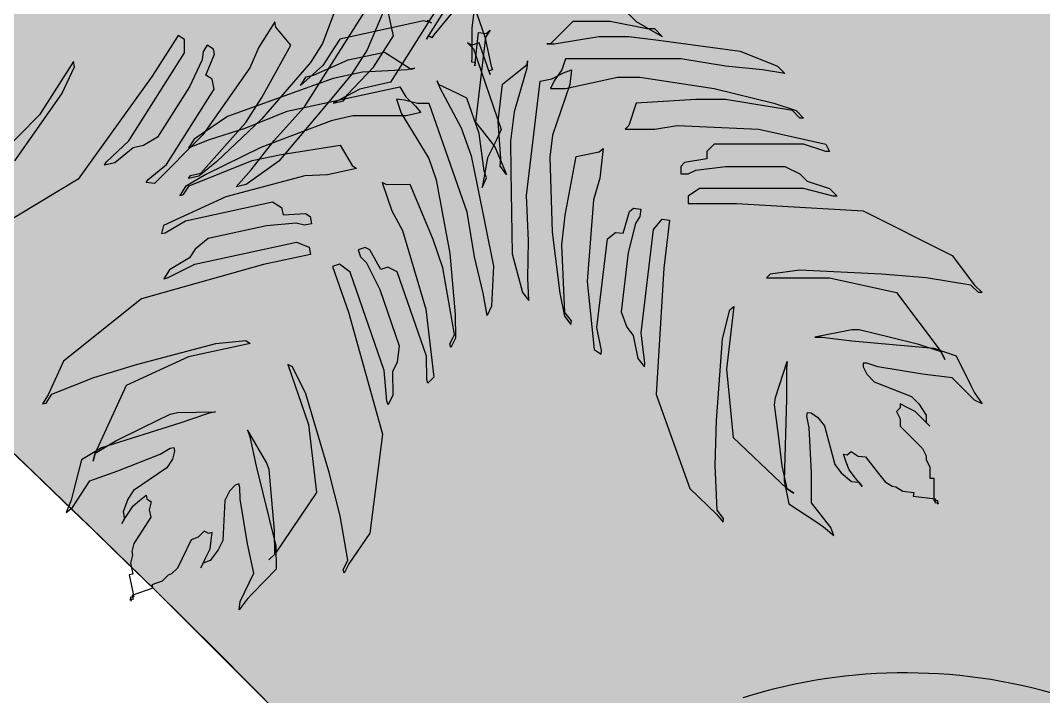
# Model space of a CAD drawing. Header units: inches. Extents: x 482566 to 494966, y -26460 to -22226.
# Drawn here: x 486374.41 to 486412.89, y -23117.08 to -23091.63 of the extents above; entities that cross this region are included whole.
import ezdxf

# ---------------------------------------------------------------- set-up
doc = ezdxf.new("R2010")
doc.units = ezdxf.units.IN
doc.header["$LTSCALE"] = 15
doc.header["$MEASUREMENT"] = 0
doc.layers.add('ARBOLES', color=7, linetype='Continuous')
doc.layers.add('Grass', color=90, linetype='Continuous')

# ---------------------------------------------------------------- blocks, each defined once
blk = doc.blocks.new('ARB-P17')
at = {"layer": 'ARBOLES'}
for p, q in [((0.05069411914340094, -0.01005463514110261), (0.03909912137797278, -0.1070714343192947)), ((-0.2728176853395894, -0.02489512096599356), (-0.3169871216778688, -0.1441491580532386)), ((0.03877612708546962, -0.03599644495838561), (0.07071824725051101, -0.1283349756772907)), ((-0.3604561557367845, -0.2954098270261909), (-0.2128954806306638, -0.06292906854233138)), ((-0.1686543324823617, -0.05944801825080503), (-0.2107939640113159, -0.1589489744698938)), ((-0.1529732007665245, -0.1009630638214105), (-0.1638943297437265, -0.05194866894046868)), ((-0.04545072488480173, -0.06400330032184343), (-0.1549312094508366, -0.2364889986477294)), ((-0.06855042061403083, -0.133506811596817), (-0.02571022733530981, -0.06601240212850712)), ((-0.00596965463057586, -0.06802155163791213), (-0.05154013015359737, -0.123262362386015)), ((0.3963055612596236, -0.05611548429516233), (0.4318353495845884, -0.09160232841040283)), ((-0.4313711260775221, -0.09258854547596229), (-0.4694512323024185, -0.1525834727962945)), ((-0.4286408438332217, -0.1048421441962262), (-0.4313711260775221, -0.09258854547596229)), ((-0.07593641781451765, -0.08991623219210965), (-0.2755695017563085, -0.1333204304185074)), ((-0.05669223521184107, -0.0948111435436374), (-0.07593641781451765, -0.08991623219210965)), ((-0.06725675193547431, -0.08802910040557776), (-0.05669223521184107, -0.0948111435436374)), ((0.2808332771929543, -0.09160232841040283), (0.2630682256937007, -0.1093457504679236)), ((0.3696580626790649, -0.09160232841040283), (0.2808332771929543, -0.09160232841040283)), ((0.4584828481651471, -0.1093457504679236), (0.3696580626790649, -0.09160232841040283)), ((0.4318353495845884, -0.09160232841040283), (0.494012793826812, -0.1270891725255581)), ((-0.3932192145678641, -0.1483662915733817), (-0.4286408438332217, -0.1048421441962262)), ((-0.1475127205928857, -0.1254703940995228), (-0.1529732007665245, -0.1009630638214105)), ((0.03909912137797278, -0.1070714343192947), (0.0394754059700233, -0.1786820049175333)), ((0.04617625177161244, -0.1973741793958084), (0.05566307491474731, -0.1179967414409759)), ((0.05566307491474731, -0.1179967414409759), (0.07328102737531594, -0.1201023573872249)), ((0.08314413511030239, -0.1123354900305458), (0.07222694006418351, -0.1289220379989047)), ((0.07328102737531594, -0.1201023573872249), (0.08314413511030239, -0.1123354900305458)), ((0.2630682256937007, -0.1093457504679236), (0.2275384373687359, -0.1448325945831641)), ((0.47624774232753, -0.1093457504679236), (0.4584828481651471, -0.1093457504679236)), ((0.494012793826812, -0.1270891725255581), (0.47624774232753, -0.1093457504679236)), ((-0.6620970500864019, -0.1249929417696478), (-0.7239773386350521, -0.2224848813170013)), ((-0.6471164801203031, -0.134501440589446), (-0.6620970500864019, -0.1249929417696478)), ((-0.6464160026855268, -0.1665081201778094), (-0.6471164801203031, -0.134501440589446)), ((-0.3169871216778688, -0.1441491580532386), (-0.3455473067402863, -0.1891455195905962)), ((-0.2755695017563085, -0.1333204304185074), (-0.2891592855699798, -0.1544330772678109)), ((-0.1951129166102419, -0.2004641528781406), (-0.1475127205928857, -0.1254703940995228)), ((-0.06379041787536721, -0.1260074622864806), (-0.06855042061403083, -0.133506811596817)), ((-0.05630013289223257, -0.1307617116963513), (-0.06379041787536721, -0.1260074622864806)), ((-0.05154013015359737, -0.123262362386015), (-0.05630013289223257, -0.1307617116963513)), ((0.02879713783462989, -0.1428364963749686), (0.04298901605054084, -0.1567249561126403)), ((0.0400851962966442, -0.148330571263898), (0.02879713783462989, -0.1428364963749686)), ((0.0568535895880018, -0.1425299804454028), (0.0400851962966442, -0.148330571263898)), ((0.07222694006418351, -0.1289220379989047), (0.04798283855083696, -0.3317754731919251)), ((0.08298807024522148, -0.2180797414669086), (0.0568535895880018, -0.1425299804454028)), ((0.07071824725051101, -0.1283349756772907), (0.08556466944571639, -0.1983906618097819)), ((0.2186558329505601, -0.1448325945831641), (0.2364208844498137, -0.1448325945831641)), ((0.2275384373687359, -0.1448325945831641), (0.2186558329505601, -0.1448325945831641)), ((0.2364208844498137, -0.1448325945831641), (0.3430105640985062, -0.1270891725255581)), ((0.3430105640985062, -0.1270891725255581), (0.4140704554220064, -0.1270891725255581)), ((0.4140704554220064, -0.1270891725255581), (0.4851303467455068, -0.1359608835543611)), ((0.4851303467455068, -0.1359608835543611), (0.6805448118802815, -0.1625760166406849)), ((-0.7796965852601545, -0.3764906978931322), (-0.6464160026855268, -0.1665081201778094)), ((-0.6021748453774762, -0.1630268893459856), (-0.6042046501870004, -0.1827799702141419)), ((-0.5926548399000069, -0.1480281907253129), (-0.6021748453774762, -0.1630268893459856)), ((-0.5960138034540705, -0.2195407663748767), (-0.5749439876896076, -0.1697902882652329)), ((-0.5776742699339081, -0.1575366895450543), (-0.5926548399000069, -0.1480281907253129)), ((-0.5749439876896076, -0.1697902882652329), (-0.5776742699339081, -0.1575366895450543)), ((-0.4694512323024185, -0.1525834727962945), (-0.4905211323818718, -0.2023340837434943)), ((-0.4618893106646737, -0.2731106612992278), (-0.3932192145678641, -0.1483662915733817)), ((-0.2891592855699798, -0.1544330772678109), (-0.3163385457076799, -0.1966583041121055)), ((-0.2555807308096405, -0.1834483481790983), (-0.1687837645296781, -0.1645769634593535)), ((-0.2107939640113159, -0.1589489744698938), (-0.2488741545512028, -0.2189440346278957)), ((-0.1687837645296781, -0.1645769634593535), (-0.1476545773373914, -0.1781410163081603)), ((0.04298901605054084, -0.1567249561126403), (0.1097771275706236, -0.3497965510907761)), ((0.6805448118802815, -0.1625760166406849), (0.7693695973663636, -0.1980627717396714)), ((-0.9118631536802012, -0.187395000979933), (-0.9927834531838187, -0.3148843377685751)), ((-0.9091328714359007, -0.1996485997001969), (-0.9118631536802012, -0.187395000979933)), ((-0.6042046501870004, -0.1827799702141419), (-0.6347944714287621, -0.2475291469444301)), ((-0.3455473067402863, -0.1891455195905962), (-0.4632185537242321, -0.3248702889182766)), ((-0.3386079954003662, -0.2196580827479693), (-0.2555807308096405, -0.1834483481790983)), ((-0.1476545773373914, -0.1781410163081603), (-0.105396510443029, -0.2052691888600577)), ((0.0394754059700233, -0.1786820049175333), (0.03842131865889087, -0.1875016855291278)), ((0.03842131865889087, -0.1875016855291278), (0.04723033908274488, -0.1885544987841285)), ((0.04723033908274488, -0.1885544987841285), (0.04617625177161244, -0.1973741793958084)), ((0.1321581930009756, -0.2255416626052238), (0.1716106239413477, -0.1944741931785358)), ((0.172664729923838, -0.1856543563418711), (0.1705565366302153, -0.2032938737902157)), ((0.1716106239413477, -0.1944741931785358), (0.172664729923838, -0.1856543563418711)), ((0.2630682256937007, -0.1803194386983193), (0.2541857786123956, -0.2069344827684745)), ((0.5384251865699525, -0.1803194386983193), (0.2630682256937007, -0.1803194386983193)), ((0.6450148662184461, -0.1980627717396714), (0.5384251865699525, -0.1803194386983193)), ((-0.9397226926778615, -0.2643977764303997), (-0.9091328714359007, -0.1996485997001969)), ((-0.4905211323818718, -0.2023340837434943), (-0.6027318148772167, -0.362566050511532)), ((-0.5810332334880002, -0.2290492651945897), (-0.5960138034540705, -0.2195407663748767)), ((-0.3163385457076799, -0.1966583041121055), (-0.3695571109720959, -0.2445449931702796)), ((-0.3559673271584245, -0.2234323463209762), (-0.3386079954003662, -0.2196580827479693)), ((-0.2488741545512028, -0.2189440346278957), (-0.2944446300740537, -0.2741848453759985)), ((-0.2220021760491022, -0.2124636190903857), (-0.2914398105711768, -0.2275607402370952)), ((-0.2576936825936968, -0.2659494128370739), (-0.1951129166102419, -0.2004641528781406)), ((-0.1140761763218734, -0.2071563206465896), (-0.2220021760491022, -0.2124636190903857)), ((-0.0967166908189938, -0.203382023646327), (-0.1140761763218734, -0.2071563206465896)), ((-0.105396510443029, -0.2052691888600577), (-0.0967166908189938, -0.203382023646327)), ((0.08846848919961303, -0.2067850466584389), (0.08008425049132484, -0.2096853566181665)), ((0.08008425049132484, -0.2096853566181665), (0.08298807024522148, -0.2180797414669086)), ((0.08556466944571639, -0.1983906618097819), (0.08846848919961303, -0.2067850466584389)), ((0.1705565366302153, -0.2032938737902157), (0.1402894107057477, -0.3070247270700577)), ((0.230111416587988, -0.2283029172347426), (0.2586466524818434, -0.2138219957762715)), ((0.2541857786123956, -0.2069344827684745), (0.2364208844498137, -0.2335496158549119)), ((0.2586466524818434, -0.2138219957762715), (0.2773187806408828, -0.2071079416745931)), ((0.2773187806408828, -0.2071079416745931), (0.2731024313961541, -0.2423866641212271)), ((0.7338396517045283, -0.2069344827684745), (0.6450148662184461, -0.1980627717396714)), ((0.7871346488656455, -0.2158061937972775), (0.7338396517045283, -0.2069344827684745)), ((0.7693695973663636, -0.1980627717396714), (0.7871346488656455, -0.2158061937972775)), ((-0.7239773386350521, -0.2224848813170013), (-0.9007985919232055, -0.4679551889121001)), ((-0.5755727533143613, -0.2535565954727019), (-0.5810332334880002, -0.2290492651945897)), ((-0.3695571109720959, -0.2445449931702796), (-0.3559673271584245, -0.2234323463209762)), ((-0.2914398105711768, -0.2275607402370952), (-0.3589925942484626, -0.251327036308254)), ((-0.1794318692093668, -0.2419793312863021), (-0.228433020096503, -0.2529597308881648)), ((-0.1549312094508366, -0.2364889986477294), (-0.1794318692093668, -0.2419793312863021)), ((-0.04310269824225088, -0.233500748564353), (-0.03729500729829738, -0.2502896669533072)), ((-0.04019882705219402, -0.2418952821046503), (-0.04310269824225088, -0.233500748564353)), ((0.004953406796232684, -0.2638715816605384), (-0.04019882705219402, -0.2418952821046503)), ((0.1018910484055198, -0.3292726721101644), (0.1124319588596165, -0.2410755535436522)), ((0.1124319588596165, -0.2410755535436522), (0.1321581930009756, -0.2255416626052238)), ((0.169953519047283, -0.5073753611813174), (0.202630356392234, -0.2339641686450591)), ((0.202630356392234, -0.2339641686450591), (0.230111416587988, -0.2283029172347426)), ((0.2364208844498137, -0.2335496158549119), (0.2275384373687359, -0.251293037912518)), ((0.2731024313961541, -0.2423866641212271), (0.2319180917543804, -0.3627042215944982)), ((0.2630682256937007, -0.251293037912518), (0.3874229568414478, -0.2246779048261089)), ((0.3874229568414478, -0.2246779048261089), (0.4407179540025652, -0.2246779048261089)), ((0.4407179540025652, -0.2246779048261089), (0.618367524974758, -0.251293037912518)), ((-1.051933459488197, -0.4246298760361071), (-0.9397226926778615, -0.2643977764303997)), ((-0.6347944714287621, -0.2475291469444301), (-0.7109548525087348, -0.3675192672603771)), ((-0.6898132406190314, -0.4335416431090095), (-0.5755727533143613, -0.2535565954727019)), ((-0.3589925942484626, -0.251327036308254), (-0.5442913060323917, -0.3188515940944967)), ((-0.4016464890442251, -0.3059957350773459), (-0.1325757705805302, -0.2474944157043524)), ((-0.228433020096503, -0.2529597308881648), (-0.2917143478297533, -0.2864384440961771)), ((-0.2672136880711946, -0.2809481114577181), (-0.2576936825936968, -0.2659494128370739)), ((-0.1325757705805302, -0.2474944157043524), (-0.1182415710795794, -0.2716147217073512)), ((-0.03729500729829738, -0.2502896669533072), (0.01431941003701809, -0.3452219626014994)), ((0.02752957515639309, -0.2748598801301227), (0.004953406796232684, -0.2638715816605384)), ((0.2275384373687359, -0.251293037912518), (0.2630682256937007, -0.251293037912518)), ((0.618367524974758, -0.251293037912518), (0.760487150285087, -0.2867798820276732)), ((-0.4999694168895985, -0.33310558861956), (-0.4618893106646737, -0.2731106612992278)), ((-0.2944446300740537, -0.2741848453759985), (-0.4216358825354973, -0.4249083133243232)), ((-0.2917143478297533, -0.2864384440961771), (-0.2672136880711946, -0.2809481114577181)), ((-0.1211373102552784, -0.279292737449623), (-0.1408096074255809, -0.2766989725203359)), ((-0.1408096074255809, -0.2766989725203359), (-0.1291943284099943, -0.3102765119151059)), ((-0.0901769546229616, -0.2873805772678395), (-0.1211373102552784, -0.279292737449623)), ((-0.1182415710795794, -0.2716147217073512), (-0.09522768678769467, -0.2938479829078346)), ((-0.06212050286941916, -0.2870740613382452), (-0.0901769546229616, -0.2873805772678395)), ((0.02789826955381613, -0.54730103248923), (-0.06212050286941916, -0.2870740613382452)), ((0.05656787556750941, -0.3588040260003709), (0.02752957515639309, -0.2748598801301227)), ((0.4318353495845884, -0.2867798820276732), (0.4140704554220064, -0.3400100591842659)), ((0.5739551322316174, -0.2779081709988702), (0.4318353495845884, -0.2867798820276732)), ((0.6450148662184461, -0.2779081709988702), (0.5739551322316174, -0.2779081709988702)), ((0.8048995430280286, -0.3045233040852793), (0.6450148662184461, -0.2779081709988702)), ((0.760487150285087, -0.2867798820276732), (0.8137819901093337, -0.3045233040852793)), ((-0.9927834531838187, -0.3148843377685751), (-1.108424979673259, -0.4308561590657404)), ((-0.5020331043051272, -0.3459796462352074), (-0.4016464890442251, -0.3059957350773459)), ((-0.4325568520422962, -0.375893833308595), (-0.3604561557367845, -0.2954098270261909)), ((-0.2446673188102863, -0.317260148636052), (-0.2967456215743027, -0.3285830062096693)), ((-0.1174969827355596, -0.3168477281164428), (-0.2446673188102863, -0.317260148636052)), ((-0.1291943284099943, -0.3102765119151059), (-0.06338798142260771, -0.4190974159926384)), ((-0.08277831921944312, -0.3092992009703437), (-0.1174969827355596, -0.3168477281164428)), ((-0.09522768678769467, -0.2938479829078346), (-0.08277831921944312, -0.3092992009703437)), ((0.1402894107057477, -0.3070247270700577), (0.1318566748739158, -0.377582484413324)), ((0.8226644371906103, -0.3222667261428285), (0.8048995430280286, -0.3045233040852793)), ((0.8137819901093337, -0.3045233040852793), (0.8315470416085872, -0.3222667261428285)), ((-0.5442913060323917, -0.3188515940944967), (-0.6235488878460274, -0.3723995915283069)), ((-0.608120658396075, -0.4538316593265961), (-0.4999694168895985, -0.33310558861956)), ((-0.4632185537242321, -0.3248702889182766), (-0.5693399904212129, -0.4258432787569574)), ((-0.2967456215743027, -0.3285830062096693), (-0.4646850016001735, -0.3923333004227061)), ((0.04798283855083696, -0.3317754731919251), (0.06349268610512127, -0.3515206171502427)), ((0.1089681787989605, -0.4195754171866781), (0.1018910484055198, -0.3292726721101644)), ((0.4140704554220064, -0.3400100591842659), (0.4051880083407298, -0.3488817702130689)), ((0.47624774232753, -0.3488817702130689), (0.5295427394886474, -0.3400100591842659)), ((0.5295427394886474, -0.3400100591842659), (0.7249572046232231, -0.3488817702130689)), ((0.8315470416085872, -0.3222667261428285), (0.8226644371906103, -0.3222667261428285)), ((-0.6027318148772167, -0.362566050511532), (-0.7183733413666573, -0.4785378718086122)), ((-0.5869452197404712, -0.3735202058795721), (-0.5020331043051272, -0.3459796462352074)), ((0.01431941003701809, -0.3452219626014994), (0.03755007094034113, -0.4123773387743767)), ((0.06883769856221988, -0.4485487917900173), (0.05656787556750941, -0.3588040260003709)), ((0.06349268610512127, -0.3515206171502427), (0.09451241855603597, -0.391010592616766)), ((0.1097771275706236, -0.3497965510907761), (0.09881634109800073, -0.3723860893991571)), ((0.2319180917543804, -0.3627042215944982), (0.2255935305448418, -0.4156226177144049)), ((0.4051880083407298, -0.3488817702130689), (0.47624774232753, -0.3488817702130689)), ((0.7249572046232231, -0.3488817702130689), (0.8848418814328339, -0.3843686143282241)), ((-0.8327572614511212, -0.4269771263936661), (-0.7796965852601545, -0.3764906978931322)), ((-0.7449754334297722, -0.3880081656818674), (-0.7694760931883309, -0.3934984983204401)), ((-0.7109548525087348, -0.3675192672603771), (-0.7449754334297722, -0.3880081656818674)), ((-0.6235488878460274, -0.3723995915283069), (-0.6371386716596703, -0.3935122383776104)), ((-0.6371386716596703, -0.3935122383776104), (-0.5869452197404712, -0.3735202058795721)), ((-0.487647333042787, -0.4461333426773706), (-0.4325568520422962, -0.375893833308595)), ((-0.4156319659263659, -0.4089051328363666), (-0.2748718460379962, -0.3873800654675392)), ((-0.2748718460379962, -0.3873800654675392), (-0.2462034281241756, -0.4356207644575818)), ((0.09881634109800073, -0.3723860893991571), (0.07689466528097455, -0.4175648686328657)), ((0.1318566748739158, -0.377582484413324), (0.1322329594659664, -0.4491930550115626)), ((0.618367524974758, -0.3843686143282241), (0.600602473475476, -0.4021120363858302)), ((0.8315470416085872, -0.3843686143282241), (0.618367524974758, -0.3843686143282241)), ((0.8848418814328339, -0.4021120363858302), (0.8315470416085872, -0.3843686143282241)), ((0.8848418814328339, -0.3843686143282241), (0.8937243285141108, -0.4021120363858302)), ((-0.7694760931883309, -0.3934984983204401), (-0.8130166887463872, -0.4289862759031564)), ((-0.4646850016001735, -0.3923333004227061), (-0.5960207135207156, -0.457204208987008)), ((-0.4850694467034486, -0.4240022205559342), (-0.4156319659263659, -0.4089051328363666)), ((0.03755007094034113, -0.4123773387743767), (0.05239649313537597, -0.482433024906868)), ((0.09451241855603597, -0.391010592616766), (0.1223698517309799, -0.4569599223682417)), ((0.2626362874068491, -0.5542351750940782), (0.2883107794945658, -0.4141724736625747)), ((0.2883107794945658, -0.4141724736625747), (0.3432729882730143, -0.4028499814054669)), ((0.3432729882730143, -0.4028499814054669), (0.3531360960081997, -0.3950831140487878)), ((0.3531360960081997, -0.3950831140487878), (0.3447033788475551, -0.4656407151670976)), ((0.600602473475476, -0.4021120363858302), (0.600602473475476, -0.4198554584434646)), ((0.8937243285141108, -0.4021120363858302), (0.8848418814328339, -0.4021120363858302)), ((-0.8375173485049459, -0.4344766085416438), (-0.8327572614511212, -0.4269771263936661)), ((-0.8130166887463872, -0.4289862759031564), (-0.8375173485049459, -0.4344766085416438)), ((-0.7333539113327561, -0.4690293729888992), (-0.6898132406190314, -0.4335416431090095)), ((-0.6356494949714602, -0.483978251195964), (-0.4850694467034486, -0.4240022205559342)), ((-0.5693399904212129, -0.4258432787569574), (-0.6128806611347102, -0.461331008636904)), ((-0.4216358825354973, -0.4249083133243232), (-0.4991971433296101, -0.4808851221661712)), ((-0.2462034281241756, -0.4356207644575818), (-0.2356389114005424, -0.4424028075955561)), ((-0.06338798142260771, -0.4190974159926384), (-0.04596496002707795, -0.4694640224680028)), ((0.07689466528097455, -0.4175648686328657), (0.06368455159756081, -0.4879270997957974)), ((0.1068600041766956, -0.4372147784100093), (0.1089681787989605, -0.4195754171866781)), ((0.1223698517309799, -0.4569599223682417), (0.1068600041766956, -0.4372147784100093)), ((0.2255935305448418, -0.4156226177144049), (0.2309387709080397, -0.5951752946124031)), ((0.5473076336510587, -0.4287271694721823), (0.5384251865699525, -0.4375988805009854)), ((0.5384251865699525, -0.4375988805009854), (0.5384251865699525, -0.4553423025585914)), ((0.600602473475476, -0.4198554584434646), (0.5473076336510587, -0.4287271694721823)), ((0.5739551322316174, -0.4464705915297884), (0.6450148662184461, -0.4375988805009854)), ((0.6450148662184461, -0.4375988805009854), (0.7871346488656455, -0.4375988805009854)), ((0.7871346488656455, -0.4375988805009854), (0.8226644371906103, -0.4553423025585914)), ((-0.5960207135207156, -0.457204208987008), (-0.6443291608505035, -0.4858653829825244)), ((-0.6373813208932688, -0.4668213412753914), (-0.6326212338396431, -0.4593218591274137)), ((-0.6128806611347102, -0.461331008636904), (-0.6373813208932688, -0.4668213412753914)), ((-0.6326212338396431, -0.4593218591274137), (-0.608120658396075, -0.4538316593265961)), ((-0.3590395457860609, -0.4601535779642063), (-0.5481079592593971, -0.510339785901408)), ((-0.5236978030881403, -0.4863754548047439), (-0.487647333042787, -0.4461333426773706)), ((-0.3050763921776252, -0.4574998953151236), (-0.3590395457860609, -0.4601535779642063)), ((-0.2356389114005424, -0.4424028075955561), (-0.3050763921776252, -0.4574998953151236)), ((0.07464533807001317, -0.465337561487388), (0.06883769856221988, -0.4485487917900173)), ((0.1322329594659664, -0.4491930550115626), (0.1354700252068994, -0.6463850931328636)), ((0.5384251865699525, -0.4553423025585914), (0.5561900807323354, -0.4553423025585914)), ((0.5561900807323354, -0.4553423025585914), (0.5739551322316174, -0.4464705915297884)), ((0.8226644371906103, -0.4553423025585914), (0.8404294886898923, -0.4730857246162259)), ((-0.9007985919232055, -0.4679551889121001), (-1.10492242386897, -0.5908892913325303)), ((-0.7381139140713913, -0.4765287222992072), (-0.7333539113327561, -0.4690293729888992)), ((-0.7183733413666573, -0.4785378718086122), (-0.7381139140713913, -0.4765287222992072)), ((-0.6443291608505035, -0.4858653829825244), (-0.6579189446641465, -0.5069780298318278)), ((-0.6492391250403102, -0.5050908646181256), (-0.6356494949714602, -0.483978251195964)), ((-0.4991971433296101, -0.4808851221661712), (-0.5236978030881403, -0.4863754548047439)), ((-0.1636714898064326, -0.4819847196057196), (-0.174959548268447, -0.4764906447167902)), ((-0.174959548268447, -0.4764906447167902), (-0.1517289388010852, -0.543645872197942)), ((-0.10755850217447, -0.4813716586457133), (-0.1636714898064326, -0.4819847196057196)), ((-0.05271294165950734, -0.6127821010316268), (-0.10755850217447, -0.4813716586457133)), ((-0.04596496002707795, -0.4694640224680028), (-0.0130410753293404, -0.646053244087625)), ((0.05239649313537597, -0.482433024906868), (0.09112801734090681, -0.6758110162237756)), ((0.06368455159756081, -0.4879270997957974), (0.07464533807001317, -0.465337561487388)), ((0.3447033788475551, -0.4656407151670976), (0.3295697972141625, -0.5175062980319751)), ((0.8404294886898923, -0.4730857246162259), (0.8937243285141108, -0.490829057657578)), ((-0.5481079592593971, -0.510339785901408), (-0.6968031566828188, -0.5789849914658589)), ((-0.6579189446641465, -0.5069780298318278), (-0.6492391250403102, -0.5050908646181256)), ((0.174922386431291, -0.6153174569175235), (0.169953519047283, -0.5073753611813174)), ((0.5828375793128941, -0.490829057657578), (0.5561900807323354, -0.508572479715184)), ((0.5561900807323354, -0.508572479715184), (0.5561900807323354, -0.5263159017727048)), ((0.8315470416085872, -0.490829057657578), (0.5828375793128941, -0.490829057657578)), ((0.9026067755954159, -0.508572479715184), (0.8315470416085872, -0.490829057657578)), ((0.8937243285141108, -0.490829057657578), (0.9114893800133927, -0.508572479715184)), ((0.9114893800133927, -0.508572479715184), (0.9026067755954159, -0.508572479715184)), ((-0.6447250076637943, -0.5676621673194973), (-0.4364122578429601, -0.5223708373065676)), ((-0.4364122578429601, -0.5223708373065676), (-0.4152830706506733, -0.5359348901553744)), ((-0.4152830706506733, -0.5359348901553744), (-0.4115133689614652, -0.5532732400044154)), ((0.3295697972141625, -0.5175062980319751), (0.3151888221071886, -0.7125927096434452)), ((0.5561900807323354, -0.5263159017727048), (0.6716623647989763, -0.5263159017727048)), ((0.6716623647989763, -0.5263159017727048), (0.9736666669189162, -0.5440593238303393)), ((-0.4115133689614652, -0.5532732400044154), (-0.3575503690978508, -0.5506195907824747)), ((-0.3575503690978508, -0.5506195907824747), (-0.3469858523741891, -0.5574016339204491)), ((-0.3469858523741891, -0.5574016339204491), (-0.3432161506849809, -0.57473998376949)), ((-0.1517289388010852, -0.543645872197942), (-0.1259216786974662, -0.5911121687136927)), ((0.0459758161815671, -0.653834538875401), (0.02789826955381613, -0.54730103248923)), ((0.2542035702462329, -0.6247927762123595), (0.2626362874068491, -0.5542351750940782)), ((0.4004182638686302, -0.5975392184450925), (0.415551826830665, -0.5456737918050578)), ((0.415551826830665, -0.5456737918050578), (0.4254149345658504, -0.5379069244483787)), ((0.4254149345658504, -0.5379069244483787), (0.4430329754135869, -0.5400125509583802)), ((0.440924800791322, -0.5576519121816261), (0.4300075870738169, -0.57423861637497)), ((0.4430329754135869, -0.5400125509583802), (0.440924800791322, -0.5576519121816261)), ((0.9736666669189162, -0.5440593238303393), (1.186846183552774, -0.6505197671596932)), ((-0.6968031566828188, -0.5789849914658589), (-0.7017131208726255, -0.5982104731014601)), ((-0.6930334549935822, -0.5963233413148998), (-0.6447250076637943, -0.5676621673194973)), ((-0.4511421504122097, -0.5800472822133713), (-0.5900174194559895, -0.6102415245067334)), ((-0.379819818790537, -0.5736193694183385), (-0.4511421504122097, -0.5800472822133713)), ((-0.3605754824430392, -0.5785142473426106), (-0.379819818790537, -0.5736193694183385)), ((-0.3432161506849809, -0.57473998376949), (-0.3605754824430392, -0.5785142473426106)), ((0.4300075870738169, -0.57423861637497), (0.4127658494893183, -0.6437434042382506)), ((0.4729985134948151, -0.5883223526979009), (0.4937788349475056, -0.5639687811479064)), ((0.4937788349475056, -0.5639687811479064), (0.5113968757952421, -0.5660744076578226)), ((0.5113968757952421, -0.5660744076578226), (0.4976936847361628, -0.6807307242843308)), ((-0.7017131208726255, -0.5982104731014601), (-0.6930334549935822, -0.5963233413148998)), ((-0.5900174194559895, -0.6102415245067334), (-0.6209663812828978, -0.6351284015018734)), ((-0.1259216786974662, -0.5911121687136927), (-0.07042167707552949, -0.7786895401112304)), ((0.2309387709080397, -0.5951752946124031), (0.2493093996112066, -0.7405019060938685)), ((0.3630739888793642, -0.6109674828734057), (0.3828002230207232, -0.595433591935091)), ((0.3828002230207232, -0.595433591935091), (0.4004182638686302, -0.5975392184450925)), ((0.4434839567546476, -0.835274347174277), (0.4729985134948151, -0.5883223526979009)), ((-0.6209663812828978, -0.6351284015018734), (-0.6345561650965692, -0.6562410483512053)), ((-0.6221068164404073, -0.6716921794296695), (-0.3790752493584364, -0.6188522888434989)), ((-0.3790752493584364, -0.6188522888434989), (-0.3492663962873053, -0.6305292099057169)), ((-0.3492663962873053, -0.6305292099057169), (-0.3454966945980686, -0.6478675597547863)), ((-0.215244484733688, -0.6314099631192391), (-0.2320129621500939, -0.6372105830386943)), ((-0.2039564262716737, -0.6369040380082538), (-0.215244484733688, -0.6314099631192391)), ((-0.02948233219237295, -0.6799373285128638), (-0.05271294165950734, -0.6127821010316268)), ((0.1731904964008777, -0.7045673887390365), (0.174922386431291, -0.6153174569175235)), ((0.2616569852318946, -0.7867060918870264), (0.2542035702462329, -0.6247927762123595)), ((0.3377758000550841, -0.8226405986781913), (0.3630739888793642, -0.6109674828734057)), ((-0.6345561650965692, -0.6562410483512053), (-0.6828646313384468, -0.6849021353627052)), ((-0.3454966945980686, -0.6478675597547863), (-0.4583328122599539, -0.6724003732613255)), ((-0.2320129621500939, -0.6372105830386943), (-0.2262053226423006, -0.6539993527360934)), ((-0.2262053226423006, -0.6539993527360934), (-0.2120133929902295, -0.667887961165377)), ((-0.178149217604016, -0.6843701858323641), (-0.2039564262716737, -0.6369040380082538)), ((-0.0130410753293404, -0.646053244087625), (-0.0001167597916946761, -0.7919650875804507)), ((0.06662987788439523, -0.7406789947052914), (0.0459758161815671, -0.653834538875401)), ((0.1354700252068994, -0.6463850931328636), (0.1601651080611077, -0.7387934541557115)), ((0.4127658494893183, -0.6437434042382506), (0.3959003778254839, -0.7848589189247548)), ((1.186846183552774, -0.6505197671596932), (1.186846183552774, -0.6505198561758618)), ((1.186846183552774, -0.6505198561758618), (1.240141023377191, -0.7214934553900889)), ((-0.4583328122599539, -0.6724003732613255), (-0.7496728266715138, -0.7539014378430124)), ((-0.687774595528083, -0.7041276169983064), (-0.6221068164404073, -0.6716921794296695)), ((-0.27651067076647, -0.671401183393499), (-0.2932791481828758, -0.6772018033129541)), ((-0.2932791481828758, -0.6772018033129541), (-0.2555293370739093, -0.7863292524208986)), ((-0.251030682652214, -0.6907838667117403), (-0.27651067076647, -0.671401183393499)), ((-0.2120133929902295, -0.667887961165377), (-0.1803985448147785, -0.7321428786868864)), ((-0.1613807401876102, -0.678569565912909), (-0.178149217604016, -0.6843701858323641)), ((-0.1388045718272508, -0.6895578643824933), (-0.1613807401876102, -0.678569565912909)), ((-0.002366087002428685, -0.8397377804349729), (-0.02948233219237295, -0.6799373285128638)), ((0.09112801734090681, -0.6758110162237756), (0.08662944704425968, -0.7713563728320024)), ((0.4976936847361628, -0.6807307242843308), (0.4794726263055225, -0.98270658516563)), ((-0.6828646313384468, -0.6849021353627052), (-0.6964544151519192, -0.7060147822120086)), ((-0.6964544151519192, -0.7060147822120086), (-0.687774595528083, -0.7041276169983064)), ((-0.1697234209266583, -0.9258275346250286), (-0.251030682652214, -0.6907838667117403)), ((-0.0691126405534419, -0.8910238442092577), (-0.1388045718272508, -0.6895578643824933)), ((0.1756749556153636, -0.7585385981139438), (0.1731904964008777, -0.7045673887390365)), ((0.7516047032037818, -0.6948783223036514), (0.7427222561225051, -0.7037500333324544)), ((0.7427222561225051, -0.7037500333324544), (0.8937243285141108, -0.7037500333324544)), ((0.8226644371906103, -0.6860066112749337), (0.7516047032037818, -0.6948783223036514)), ((1.018079059662057, -0.6948783223036514), (0.8226644371906103, -0.6860066112749337)), ((0.8937243285141108, -0.7037500333324544), (1.053609005323722, -0.739236877447695)), ((1.124668896647222, -0.7037500333324544), (1.018079059662057, -0.6948783223036514)), ((1.231258576295915, -0.7214934553900889), (1.124668896647222, -0.7037500333324544)), ((-0.1803985448147785, -0.7321428786868864), (-0.1339372230081324, -0.8664536310324422)), ((0.3151888221071886, -0.7125927096434452), (0.3314512575167043, -0.8755588385731129)), ((1.249023470458297, -0.739236877447695), (1.231258576295915, -0.7214934553900889)), ((1.240141023377191, -0.7214934553900889), (1.257905917539603, -0.739236877447695)), ((-0.7496728266715138, -0.7539014378430124), (-0.935367385268961, -0.903222779966228)), ((0.07566866057180732, -0.7939459111404119), (0.06662987788439523, -0.7406789947052914)), ((0.1601651080611077, -0.7387934541557115), (0.1756749556153636, -0.7585385981139438)), ((0.2493093996112066, -0.7405019060938685), (0.2606028979207622, -0.7955257724987064)), ((1.053609005323722, -0.739236877447695), (1.160198684972386, -0.8811841648922041)), ((1.257905917539603, -0.739236877447695), (1.249023470458297, -0.739236877447695)), ((-0.07042167707552949, -0.7786895401112304), (-0.05168967059390184, -0.9413903019930956)), ((0.08662944704425968, -0.7713563728320024), (0.07566866057180732, -0.7939459111404119)), ((0.6383364236754687, -0.8496163913834209), (0.6555781612599674, -0.7801116035201403)), ((0.6654412689951528, -0.7723447361634612), (0.6475217286913733, -0.922279775236575)), ((0.6555781612599674, -0.7801116035201403), (0.6654412689951528, -0.7723447361634612)), ((-0.2555293370739093, -0.7863292524208986), (-0.17356758280539, -1.077539998037281)), ((-0.0001167597916946761, -0.7919650875804507), (0.0005377327514679564, -0.8481321652837153)), ((0.2606028979207622, -0.7955257724987064), (0.2761127454748475, -0.8152709164569103)), ((0.2771668514573378, -0.806451079620274), (0.2616569852318946, -0.7867060918870264)), ((0.3959003778254839, -0.7848589189247548), (0.4093020694286622, -0.8222432678813618)), ((0.2761127454748475, -0.8152709164569103), (0.2771668514573378, -0.806451079620274)), ((0.3490692983646397, -0.8776644650830292), (0.3377758000550841, -0.8226405986781913)), ((0.4093020694286622, -0.8222432678813618), (0.4248119169827476, -0.8419884118395942)), ((0.9470191683383575, -0.8279538987194427), (0.8581943828522753, -0.8456973207770488)), ((0.9647842198376395, -0.8279538987194427), (0.9470191683383575, -0.8279538987194427)), ((1.035843953824468, -0.8456973207770488), (0.9647842198376395, -0.8279538987194427)), ((-0.5719602971466884, -0.8605267755715147), (-0.5006379655250157, -0.8540988627764534)), ((-0.5006379655250157, -0.8540988627764534), (-0.4900734488013824, -0.8608809059145414)), ((-0.01332692491104126, -0.8623271700518274), (-0.002366087002428685, -0.8397377804349729)), ((0.0005377327514679564, -0.8481321652837153), (-0.0104230537209844, -0.8707217035921245)), ((0.4248119169827476, -0.8419884118395942), (0.4361053269051354, -0.8970122676807932)), ((0.452669280441711, -0.9079375748024461), (0.4434839567546476, -0.835274347174277)), ((0.623955429897336, -1.044702959219762), (0.6383364236754687, -0.8496163913834209)), ((0.8581943828522753, -0.8456973207770488), (0.8759594343515288, -0.8456973207770488)), ((0.8759594343515288, -0.8456973207770488), (0.9470191683383575, -0.8545690318057665)), ((0.9470191683383575, -0.8545690318057665), (1.142433790809804, -0.8723124538633726)), ((1.106903845147968, -0.8634407428345696), (1.035843953824468, -0.8456973207770488)), ((-0.7610288643648744, -0.9107130169357446), (-0.5719602971466884, -0.8605267755715147)), ((-0.4900734488013824, -0.8608809059145414), (-0.6376282299793559, -0.8929622465672651)), ((-0.1339372230081324, -0.8664536310324422), (-0.1390904214089517, -0.9058317903466956)), ((-0.0104230537209844, -0.8707217035921245), (-0.01332692491104126, -0.8623271700518274)), ((0.3314512575167043, -0.8755588385731129), (0.3480152110533083, -0.886484145694709)), ((0.3480152110533083, -0.886484145694709), (0.3490692983646397, -0.8776644650830292)), ((1.160198684972386, -0.8811841648922041), (1.106903845147968, -0.8634407428345696)), ((1.142433790809804, -0.8723124538633726), (1.195728630634051, -0.890055875921007)), ((-0.9353673663568713, -0.9032228669502445), (-0.9723667275309252, -0.9838990035088102)), ((-0.935367385268961, -0.903222779966228), (-0.9353673663568713, -0.9032228669502445)), ((-0.6376282299793559, -0.8929622465672651), (-0.7863234274027774, -0.9616074521317444)), ((-0.0684581480103077, -0.9471909219125507), (-0.0691126405534419, -0.8910238442092577)), ((0.4361053269051354, -0.8970122676807932), (0.4516151744593913, -0.9167574116391107)), ((0.7645233837004639, -0.9899373901375839), (0.7926823350024675, -0.9038458980809878)), ((0.7926823350024675, -0.9038458980809878), (0.7905741417088166, -0.921485415529304)), ((1.169081289390363, -0.8989275869498101), (1.160198684972386, -0.8811841648922041)), ((1.160198684972386, -0.8811841648922041), (1.169081289390363, -0.8989275869498101)), ((1.195728630634051, -0.890055875921007), (1.231258576295915, -0.9610294751351204)), ((-0.8633004653030696, -0.942027873580372), (-0.7610288643648744, -0.9107130169357446)), ((-0.3999833662095966, -0.9114907986870548), (-0.3506182760850152, -1.054195787189826)), ((-0.3886953077474118, -0.9169848735760978), (-0.3999833662095966, -0.9114907986870548)), ((-0.3570804595719324, -0.981239791097579), (-0.3886953077474118, -0.9169848735760978)), ((-0.1632612888759013, -0.998783382025607), (-0.1697234209266583, -0.9258275346250286)), ((-0.1390904214089517, -0.9058317903466956), (-0.1500512078815746, -0.9284213286551619)), ((-0.1500512078815746, -0.9284213286551619), (-0.1493966312133921, -0.9845883772575234)), ((0.4516151744593913, -0.9167574116391107), (0.452669280441711, -0.9079375748024461)), ((0.6475217286913733, -0.922279775236575), (0.6637841641009175, -1.085245904166356)), ((0.7905741417088166, -0.921485415529304), (0.7909504449722532, -0.9930958299025008)), ((0.9736666669189162, -0.9077992979785279), (0.9736666669189162, -0.9166710090073308)), ((0.9825491140002214, -0.9077992979785279), (0.9736666669189162, -0.9077992979785279)), ((0.9736666669189162, -0.9166710090073308), (0.9825491140002214, -0.9344144310649654)), ((1.00919661258078, -0.9166710090073308), (0.9825491140002214, -0.9077992979785279)), ((1.115786292229245, -0.9344144310649654), (1.00919661258078, -0.9166710090073308)), ((-0.9636870616518819, -0.9820118717222499), (-0.8633004653030696, -0.942027873580372)), ((-0.06555432825641105, -0.9555853067611793), (-0.0684581480103077, -0.9471909219125507)), ((-0.05168967059390184, -0.9413903019930956), (-0.06555432825641105, -0.9555853067611793)), ((0.9825491140002214, -0.9344144310649654), (1.000314165499475, -0.9521577641063175)), ((1.000314165499475, -0.9521577641063175), (1.089138950985586, -0.987644608221558)), ((1.186846183552774, -0.9432860530775997), (1.115786292229245, -0.9344144310649654)), ((1.240141023377191, -0.9965163192503609), (1.186846183552774, -0.9432860530775997)), ((-0.7863234274027774, -0.9616074521317444), (-0.8603221308387674, -1.122959812232949)), ((1.231258576295915, -0.9610294751351204), (1.240141023377191, -0.978772897192755)), ((-0.9723667275309252, -0.9838990035088102), (-0.9859563575997753, -1.005011616930943)), ((-0.977276691720732, -1.003124485144411), (-0.9636870616518819, -0.9820118717222499)), ((-0.3015804065140344, -1.1688173111867), (-0.3570804595719324, -0.981239791097579)), ((-0.1603574176858444, -1.007177915565904), (-0.1632612888759013, -0.998783382025607)), ((-0.1493966312133921, -0.9845883772575234), (-0.1603574176858444, -1.007177915565904)), ((0.4794726263055225, -0.98270658516563), (0.5598825941806069, -1.207013449466388)), ((0.7624151904068412, -1.0075769075859), (0.7645233837004639, -0.9899373901375839)), ((0.7909504449722532, -0.9930958299025008), (0.785378471617946, -1.189235210993843)), ((1.089138950985586, -0.987644608221558), (1.106903845147968, -1.005388030279164)), ((1.240141023377191, -0.978772897192755), (1.257906074876473, -1.005388030279164)), ((1.257906074876473, -1.005388030279164), (1.240141023377191, -0.9965163192503609)), ((-0.9859563575997753, -1.005011616930943), (-0.977276691720732, -1.003124485144411)), ((-0.6806779715886364, -1.029427729673245), (-0.6633184860857568, -1.025653432672982)), ((-0.6633184860857568, -1.025653432672982), (-0.5727518181165863, -1.024120397802193)), ((-0.5727518181165863, -1.024120397802193), (-0.5901113036194658, -1.027894694802455)), ((0.7716005140941036, -1.080240135214098), (0.7624151904068412, -1.0075769075859)), ((0.8395881995996888, -1.034691588103982), (0.8406422869108212, -1.025871907492302)), ((0.8406422869108212, -1.025871907492302), (0.8494513073346752, -1.026924720747303)), ((1.062491452405027, -1.014259741307882), (1.053609005323722, -1.023131452336685)), ((1.053609005323722, -1.023131452336685), (1.062491452405027, -1.040874874394319)), ((1.080256346567609, -1.014259741307882), (1.062491452405027, -1.005388030279164)), ((1.062491452405027, -1.005388030279164), (1.062491452405027, -1.014259741307882)), ((1.098021398066862, -1.023131452336685), (1.080256346567609, -1.014259741307882)), ((1.115786292229245, -1.040874874394319), (1.098021398066862, -1.023131452336685)), ((1.106903845147968, -1.005388030279164), (1.124668896647222, -1.032003163365516)), ((-0.7463457506764826, -1.061863167241768), (-0.6806779715886364, -1.029427729673245)), ((-0.5901113036194658, -1.027894694802455), (-0.6576639335517314, -1.051660957446558)), ((0.6201153465734706, -1.151592408489591), (0.623955429897336, -1.044702959219762)), ((0.8452349394187593, -1.062203599418893), (0.8395881995996888, -1.034691588103982)), ((0.8494513073346752, -1.026924720747303), (0.8660152608712508, -1.037850027868899)), ((0.8660152608712508, -1.037850027868899), (0.8815250200383673, -1.057595161263578)), ((1.062491452405027, -1.040874874394319), (1.062491452405027, -1.058618296451925)), ((1.124668896647222, -1.049746585423122), (1.115786292229245, -1.040874874394319)), ((1.124668896647222, -1.032003163365516), (1.124668896647222, -1.049746585423122)), ((1.133551343728527, -1.058618296451925), (1.124668896647222, -1.049746585423122)), ((1.124668896647222, -1.049746585423122), (1.133551343728527, -1.058618296451925)), ((-0.6576639335517314, -1.051660957446558), (-0.8448476499254979, -1.110516373735436)), ((-0.8120136835089794, -1.094298638237547), (-0.7463457506764826, -1.061863167241768)), ((-0.49638134174279, -1.067023029357955), (-0.4905736507990355, -1.083811947746995)), ((-0.4505745639152678, -1.145166555308776), (-0.49638134174279, -1.067023029357955)), ((-0.3506182760850152, -1.054195787189826), (-0.3318862696034159, -1.216896549071663)), ((0.8502038951901341, -1.170145705718738), (0.8452349394187593, -1.062203599418893)), ((0.8815250200383673, -1.057595161263578), (0.9062201912797433, -1.150003532849979)), ((1.062491452405027, -1.058618296451925), (1.098021398066862, -1.094105051550912)), ((-0.8603221308387674, -1.122959812232949), (-0.8120136835089794, -1.094298638237547)), ((-0.4905736507990355, -1.083811947746995), (-0.4757272800397914, -1.153867485187959)), ((-0.17356758280539, -1.077539998037281), (-0.2044864319047974, -1.313809668279845)), ((0.6637841641009175, -1.085245904166356), (0.7920793174195353, -1.207927385472203)), ((0.780785819110008, -1.152903519067252), (0.7716005140941036, -1.080240135214098)), ((1.098021398066862, -1.094105051550912), (1.115786292229245, -1.111848473608433)), ((-0.8448476499254979, -1.110516373735436), (-0.8931560972550869, -1.139177547730839)), ((-0.8652322487733953, -1.142185327295806), (-0.8603221308387674, -1.122959812232949)), ((-0.8603221308387674, -1.122959812232949), (-0.8652322487733953, -1.142185327295806)), ((-0.7052279462823208, -1.125555171278307), (-0.6810736457450446, -1.111224567566978)), ((-0.6810736457450446, -1.111224567566978), (-0.6723939798660012, -1.109337435780503)), ((-0.6705091290213829, -1.118006610705038), (-0.6754190932112181, -1.137232092340554)), ((-0.6723939798660012, -1.109337435780503), (-0.6705091290213829, -1.118006610705038)), ((0.9358095331562879, -1.126702774554985), (0.9456726408912742, -1.118935907198306)), ((0.9456726408912742, -1.118935907198306), (0.9622365944278499, -1.129861214319902)), ((1.115786292229245, -1.111848473608433), (1.124668896647222, -1.129591895666039)), ((-0.8931560972550869, -1.139177547730839), (-0.9127961266710827, -1.216079420716397)), ((-0.8056145426311332, -1.165539169420299), (-0.7052279462823208, -1.125555171278307)), ((-0.6754190932112181, -1.137232092340554), (-0.6890088959367802, -1.158344652205841)), ((-0.4447668729715133, -1.161955473697816), (-0.4505745639152678, -1.145166555308776)), ((0.9337013585338241, -1.14434213577826), (0.9270005127322348, -1.125649961299985)), ((0.9270005127322348, -1.125649961299985), (0.9358095331562879, -1.126702774554985)), ((0.940402185664226, -1.163034466481577), (0.9337013585338241, -1.14434213577826)), ((0.9622365944278499, -1.129861214319902), (0.9798546352755864, -1.131966840829818)), ((0.9798546352755864, -1.131966840829818), (1.010874260668146, -1.171456961957745)), ((1.124668896647222, -1.129591895666039), (1.124668896647222, -1.13846360669487)), ((1.124668896647222, -1.13846360669487), (1.133551343728527, -1.156207028752476)), ((-0.8731673452205087, -1.189305378507413), (-0.8056145426311332, -1.165539169420299)), ((-0.6890088959367802, -1.158344652205841), (-0.7682664588382976, -1.211892736623753)), ((-0.4757272800397914, -1.153867485187959), (-0.4286114656901815, -1.344345315236779)), ((-0.4383047409205573, -1.234911321098394), (-0.4447668729715133, -1.161955473697816)), ((-0.2751186538672812, -1.27245068540563), (-0.3015804065140344, -1.1688173111867)), ((0.6250843023448169, -1.259534514789465), (0.6201153465734706, -1.151592408489591)), ((0.7920793174195353, -1.207927385472203), (0.780785819110008, -1.152903519067252)), ((0.8505800913948178, -1.241756265753367), (0.8502038951901341, -1.170145705718738)), ((0.9062201912797433, -1.150003532849979), (0.9217300575051866, -1.169748520583255)), ((0.9217300575051866, -1.169748520583255), (0.9460489254833248, -1.190546477796488)), ((0.9559120518896691, -1.182779454214824), (0.940402185664226, -1.163034466481577)), ((1.010874260668146, -1.171456961957745), (1.026384126893589, -1.191201949690992)), ((1.133551343728527, -1.156207028752476), (1.133551343728527, -1.182822161838828)), ((-0.9139363891716812, -1.25264325220104), (-0.8731673452205087, -1.189305378507413)), ((-0.5173212015913293, -1.196452648183907), (-0.525705440299447, -1.199352958143635)), ((-0.5144173818374327, -1.20484703303265), (-0.5173212015913293, -1.196452648183907)), ((0.785378471617946, -1.189235210993843), (0.7966719699275018, -1.244259077398766)), ((0.9460489254833248, -1.190546477796488), (0.9636669663310329, -1.192652104306461)), ((0.9636669663310329, -1.192652104306461), (0.9559120518896691, -1.182779454214824)), ((0.9636669663310329, -1.192652104306461), (0.9714218994437543, -1.202524598173056)), ((0.9714218994437543, -1.202524598173056), (0.9636669663310329, -1.192652104306461)), ((1.026384126893589, -1.191201949690992), (1.042948061759006, -1.202127413037658)), ((1.133551343728527, -1.182822161838828), (1.142433790809804, -1.182822161838828)), ((1.142433790809804, -1.182822161838828), (1.142433790809804, -1.23605242801159)), ((-0.9127961266710827, -1.216079420716397), (-0.9177060908608894, -1.235304902351999)), ((-0.7682664588382976, -1.211892736623753), (-0.7818560889071476, -1.233005350045914)), ((-0.5395700979619562, -1.213547962911747), (-0.5505308003095593, -1.236137472119282)), ((-0.525705440299447, -1.199352958143635), (-0.5395700979619562, -1.213547962911747)), ((-0.5140901098478707, -1.232930646230074), (-0.5144173818374327, -1.20484703303265)), ((-0.3318862696034159, -1.216896549071663), (-0.4311880648905059, -1.364034394893906)), ((0.5598825941806069, -1.207013449466388), (0.5598826825679453, -1.207013460030026)), ((0.5598826825679453, -1.207013460030026), (0.6240302150334855, -1.268354195401145)), ((0.7920793174195353, -1.207927385472203), (0.808643252284952, -1.218852848818756)), ((0.808643252284952, -1.218852848818756), (0.7920793174195353, -1.207927385472203)), ((1.042948061759006, -1.202127413037658), (1.05175708218286, -1.203180226292545)), ((1.05175708218286, -1.203180226292545), (1.068321035719435, -1.214105533414227)), ((1.068321035719435, -1.214105533414227), (1.094748096991225, -1.217263973179143)), ((1.094748096991225, -1.217263973179143), (1.093694009679893, -1.226083653790823)), ((-0.9177060908608894, -1.235304902351999), (-0.9294110238299425, -1.265086724125808)), ((-0.7818560889071476, -1.233005350045914), (-0.7935610218762008, -1.262787171819667)), ((-0.7694067213388962, -1.24845656810831), (-0.7539320866806064, -1.236013096183541)), ((-0.7539320866806064, -1.236013096183541), (-0.7384576057671666, -1.223569657685999)), ((-0.7384576057671666, -1.223569657685999), (-0.7365727549225483, -1.232238832610534)), ((-0.7365727549225483, -1.232238832610534), (-0.726008238198915, -1.239020875748508)), ((-0.726008238198915, -1.239020875748508), (-0.7309182023885228, -1.25824635738411)), ((-0.5505308003095593, -1.236137472119282), (-0.5550294547312262, -1.331682857828355)), ((-0.496012647345367, -1.339464181717091), (-0.5140901098478707, -1.232930646230074)), ((-0.4318425574336402, -1.307867317190613), (-0.4383047409205573, -1.234911321098394)), ((0.7966719699275018, -1.244259077398766), (0.8629276770155059, -1.287960451546525)), ((0.8971096713999883, -1.300991385178094), (0.8505800913948178, -1.241756265753367)), ((1.093694009679893, -1.226083653790823), (1.146548132223245, -1.232400533320629)), ((1.142433790809804, -1.23605242801159), (1.151316237891109, -1.23605242801159)), ((1.146548132223245, -1.232400533320629), (1.145494044912112, -1.241220213932309)), ((1.145494044912112, -1.241220213932309), (1.154302976948799, -1.24227301662367)), ((1.151316237891109, -1.23605242801159), (1.151316237891109, -1.244924050024224)), ((-0.9294110238299425, -1.265086724125808), (-0.9139363891716812, -1.25264325220104)), ((-0.7935610218762008, -1.262787171819667), (-0.7897913201869642, -1.280125521668708)), ((-0.7897913201869642, -1.280125521668708), (-0.7829963514075472, -1.269569181530471)), ((-0.7829963514075472, -1.269569181530471), (-0.7694067213388962, -1.24845656810831)), ((-0.7309182023885228, -1.25824635738411), (-0.7271485006993146, -1.275584707233151)), ((0.6240302150334855, -1.268354195401145), (0.6395400812591276, -1.288099183134392)), ((0.6405941685702601, -1.279279502522712), (0.6250843023448169, -1.259534514789465)), ((-0.7965861352213892, -1.290681828379775), (-0.7897913201869642, -1.280125521668708)), ((-0.7897913201869642, -1.280125521668708), (-0.7965861352213892, -1.290681828379775)), ((-0.7271485006993146, -1.275584707233151), (-0.7543279334939257, -1.317809880520514)), ((-0.257041191364749, -1.378984220892647), (-0.2751186538672812, -1.27245068540563)), ((0.6395400812591276, -1.288099183134392), (0.6405941685702601, -1.279279502522712)), ((0.8629276770155059, -1.287960451546525), (0.8794916305522804, -1.298885758668206)), ((-0.7543279334939257, -1.317809880520514), (-0.7679175635627757, -1.338922493942647)), ((-0.6001817400156142, -1.309706409580826), (-0.6140463976781234, -1.323901414349024)), ((-0.5888936815534294, -1.315200484469841), (-0.6001817400156142, -1.309706409580826)), ((-0.5805094428453117, -1.312300174510113), (-0.5888936815534294, -1.315200484469841)), ((-0.5830860420456077, -1.33198925416724), (-0.5805094428453117, -1.312300174510113)), ((-0.4311880648905059, -1.364034394893906), (-0.4318425574336402, -1.307867317190613)), ((-0.2044865160298457, -1.313809697380691), (-0.2541373716108524, -1.387378605741389)), ((-0.2044864319047974, -1.313809668279845), (-0.2044865160298457, -1.313809697380691)), ((0.8794916305522804, -1.298885758668206), (0.9038104985302198, -1.319683715881439)), ((0.9038104985302198, -1.319683715881439), (0.8971096713999883, -1.300991385178094)), ((-0.7679175635627757, -1.338922493942647), (-0.7728276814974038, -1.358148009005419)), ((-0.6308148750945293, -1.329702034268394), (-0.6527364153505459, -1.374880933092783)), ((-0.6140463976781234, -1.323901414349024), (-0.6308148750945293, -1.329702034268394)), ((-0.5856625898099708, -1.351678482516007), (-0.5830860420456077, -1.33198925416724)), ((-0.5550294547312262, -1.331682857828355), (-0.5659902926396683, -1.354272247445209)), ((-0.4811661410251133, -1.409519838748736), (-0.496012647345367, -1.339464181717091)), ((-0.7709428306525865, -1.366817183929925), (-0.7758527948424216, -1.386042665565526)), ((-0.7728276814974038, -1.358148009005419), (-0.7709428306525865, -1.366817183929925)), ((-0.5966234277185833, -1.374267872132776), (-0.5856625898099708, -1.351678482516007)), ((-0.5659902926396683, -1.354272247445209), (-0.5853353178204088, -1.379762095713431)), ((-0.4311880648905059, -1.364034394893906), (-0.4450526711170255, -1.378229548353659)), ((-0.4450526711170255, -1.378229548353659), (-0.4311880648905059, -1.364034394893906)), ((-0.4286114656901815, -1.344345315236779), (-0.4279569731470474, -1.400512392939987)), ((-0.7758527948424216, -1.386042665565526), (-0.770198242308595, -1.412050190339102)), ((-0.6527364153505459, -1.374880933092783), (-0.6636972532591585, -1.397470322709637)), ((-0.6021037952368147, -1.385562715632773), (-0.6075842141912062, -1.396857410441271)), ((-0.6075842141912062, -1.396857410441271), (-0.6021037952368147, -1.385562715632773)), ((-0.6021037952368147, -1.385562715632773), (-0.5966234277185833, -1.374267872132776)), ((-0.5853353178204088, -1.379762095713431), (-0.6021037952368147, -1.385562715632773)), ((-0.2680020292733616, -1.401573610509502), (-0.257041191364749, -1.378984220892647)), ((-0.2541373716108524, -1.387378605741389), (-0.2650982095194649, -1.409967995358244)), ((-0.770198242308595, -1.412050190339102), (-0.77887790818761, -1.413937322125662)), ((-0.77887790818761, -1.413937322125662), (-0.7675688031197865, -1.465952371672813)), ((-0.6859460981937957, -1.414565786129117), (-0.6998107558563049, -1.428760790897201)), ((-0.677561859485678, -1.411665476169389), (-0.6859460981937957, -1.414565786129117)), ((-0.6636972532591585, -1.397470322709637), (-0.677561859485678, -1.411665476169389)), ((-0.5140486033147624, -1.477288156290825), (-0.4811661410251133, -1.409519838748736)), ((-0.4279569731470474, -1.400512392939987), (-0.4834154682358757, -1.457292531603287)), ((-0.2650982095194649, -1.409967995358244), (-0.2680020292733616, -1.401573610509502)), ((-0.6998107558563049, -1.428760790897201), (-0.7249634719808284, -1.437461720776383)), ((-0.7249634719808284, -1.437461720776383), (-0.7220596522269318, -1.445856105625126)), ((-0.7220596522269318, -1.445856105625126), (-0.7723650844761494, -1.463257965383406)), ((-0.7723650844761494, -1.463257965383406), (-0.7694612647222527, -1.471652350232063)), ((-0.4834154682358757, -1.457292531603287), (-0.4972801258983566, -1.47148753637137)), ((-0.7694612647222527, -1.471652350232063), (-0.7778454193052937, -1.474552631090916)), ((-0.7675688031197865, -1.465952371672813), (-0.7762484689988013, -1.467839503459373)), ((-0.7762484689988013, -1.467839503459373), (-0.7743636370663012, -1.476508591399863)), ((-0.4972801258983566, -1.47148753637137), (-0.5166251510791255, -1.496977384639592)), ((-0.5166251510791255, -1.496977384639592), (-0.5140486033147624, -1.477288156290825))]:
    blk.add_line(p, q, dxfattribs=at)
blk = doc.blocks.new('ARB-P18')
at = {"layer": 'ARBOLES'}
blk.add_arc((-1.142994975741288, -0.4370864912357604), 1.287695432250722, 71.95489726185477, 107.5364689689958, dxfattribs=at)

msp = doc.modelspace()

# ---------------------------------------------------------------- hatches: boundary and pattern name
at = {"layer": 'Grass'}
h = msp.add_hatch(dxfattribs=at)
h.set_pattern_fill('AR-SAND', color=256, scale=1.5)
h.set_pattern_definition([(37.49999999999999, (-244834.0948110266, 13368.67617074096), (-0.09449003716441223, 2.890235653519738), [0, -2.28, 0, -2.55, 0, -2.4375]), (7.499999999999999, (-244834.0948110266, 13368.67617074096), (2.654665057901591, 4.233219097844611), [0, -1.23, 0, -2.055, 0, -0.7874999999999999]), (327.5, (-244835.9398110266, 13368.67617074096), (4.671212792627243, 0.008488580305447413), [0, -0.75, 0, -2.7, 0, -3.525]), (317.5, (-244835.9398110266, 13368.67617074096), (4.50918990685844, 1.316513347401374), [0, -0.375, 0, -1.77, 0, -2.025])])
edge = h.paths.add_edge_path()
edge.add_arc((486082.7102517646, -23414.35932353996), 464.8885633487714, 129.5789181852779, 151.4911101854538, ccw=False)
edge.add_line((485786.5109486547, -23056.04751914371), (485813.2708470721, -23088.41892375778))
edge.add_arc((486082.7102517638, -23414.35932353914), 422.8885633476546, 129.5789181852575, 148.3520474246445)
edge.add_line((485722.7102517656, -23192.47030395595), (485674.1926494294, -23192.47028614787))
edge = h.paths.add_edge_path()
edge.add_arc((486082.7105147977, -23414.35932353966), 464.8885633485761, 28.50888981451696, 50.42108181469284)
edge.add_line((486378.9098179077, -23056.04751914371), (486352.1499194903, -23088.41892375778))
edge.add_arc((486082.7105147985, -23414.35932353879), 422.8885633474225, 31.64795257531938, 50.421081814706326, ccw=False)
edge.add_line((486442.7105147966, -23192.47030395595), (486491.2281171329, -23192.47028614787))

# ---------------------------------------------------------------- linework, layer by layer
at = {"elevation": 6.930000000000007}
msp.add_lwpolyline([(486491.2281171329, -23192.47028614787, 0.09590237550287603), (486378.9098179077, -23056.04751914371), (486352.1499194903, -23088.41892375778, -0.08209692858393211), (486442.7105147966, -23192.47030395595)], format="xyb", close=True, dxfattribs=at)
for radius, start, end in [(464.8885633500545, 28.50884775451103, 123.6525355644666), (422.8885633500545, 31.64795257536514, 148.3520474246349)]:
    msp.add_arc((486082.7102517656, -23414.35932354065, 6.930000000000007), radius, start, end)

# ---------------------------------------------------------------- block references
at = {"layer": 'ARBOLES', "color": 7, "xscale": 15.75, "yscale": 15.75, "zscale": 15.75}
for name, p in [('ARB-P17', (486390.7647965644, -23090.23243202551, 14.20650000000001)), ('ARB-P18', (486425.6901899068, -23129.58427654647, 14.20650000000001))]:
    msp.add_blockref(name, p, dxfattribs=at)

doc.saveas('drawing.dxf')
